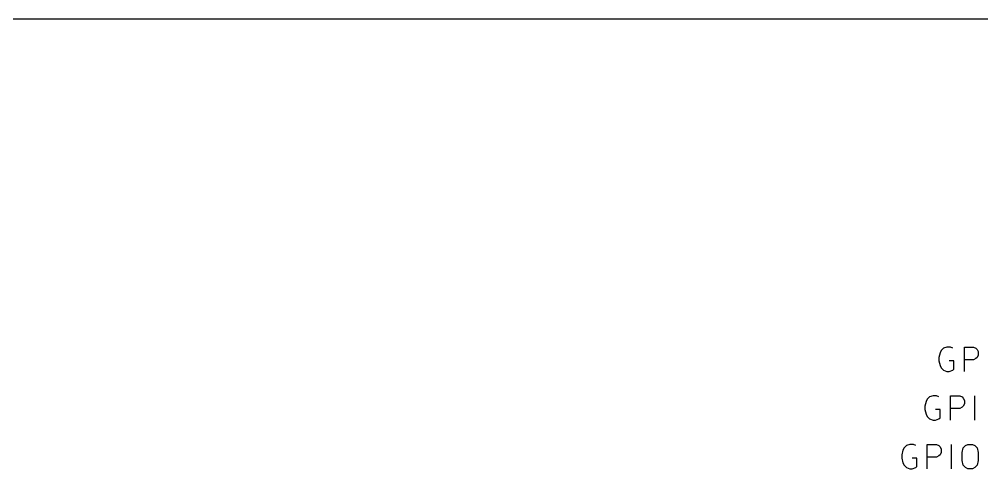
# Model space of a CAD drawing. Header units: millimetres. Extents: x 3 to 237, y -203 to -4.
# Drawn here: x 121.3 to 171.5, y -28.5 to -5.1 of the extents above; entities that cross this region are included whole.
import ezdxf

# ---------------------------------------------------------------- set-up
doc = ezdxf.new("R2010")
doc.units = ezdxf.units.MM
doc.layers.add('GREENSIXTYFIVE', color=129, linetype='CONTINUOUS')
doc.layers.add('RED', color=14, linetype='CONTINUOUS')

msp = doc.modelspace()

# ---------------------------------------------------------------- linework, layer by layer
at = {"layer": 'GREENSIXTYFIVE', "linetype": 'CONTINUOUS'}
for p, q in [((169.3091, -22.4799), (169.2487, -22.7218)), ((169.3696, -22.359), (169.3091, -22.4799)), ((169.4906, -22.238), (169.3696, -22.359)), ((169.672, -22.1775), (169.4906, -22.238)), ((169.8534, -22.1775), (169.672, -22.1775)), ((169.9744, -22.238), (169.8534, -22.1775)), ((170.5791, -23.4475), (170.5791, -22.1775)), ((170.5791, -22.1775), (171.0629, -22.1775)), ((171.0629, -22.1775), (171.1839, -22.238)), ((171.1839, -22.238), (171.2444, -22.2985)), ((171.2444, -22.2985), (171.3048, -22.4194)), ((171.3048, -22.6009), (171.2444, -22.7218)), ((171.3048, -22.4194), (171.3048, -22.6009)), ((169.2487, -22.7218), (169.2487, -22.9032)), ((169.2487, -22.9032), (169.3091, -23.1451)), ((170.0348, -22.9032), (169.7929, -22.9032)), ((170.0348, -23.3266), (170.0348, -22.9032)), ((171.0629, -22.8428), (170.5791, -22.8428)), ((171.1839, -22.7823), (171.0629, -22.8428)), ((171.2444, -22.7218), (171.1839, -22.7823)), ((169.3091, -23.1451), (169.3696, -23.2661)), ((169.3696, -23.2661), (169.4906, -23.3871)), ((169.4906, -23.3871), (169.672, -23.4475)), ((169.672, -23.4475), (169.7929, -23.4475)), ((169.7929, -23.4475), (169.9744, -23.3871)), ((169.9744, -23.3871), (170.0348, -23.3266)), ((168.5834, -25.0199), (168.523, -25.2618)), ((168.6439, -24.899), (168.5834, -25.0199)), ((168.7649, -24.778), (168.6439, -24.899)), ((168.9463, -24.7175), (168.7649, -24.778)), ((169.1277, -24.7175), (168.9463, -24.7175)), ((169.2487, -24.778), (169.1277, -24.7175)), ((169.8534, -25.9875), (169.8534, -24.7175)), ((169.8534, -24.7175), (170.3372, -24.7175)), ((170.3372, -24.7175), (170.4582, -24.778)), ((170.4582, -24.778), (170.5187, -24.8385)), ((170.5187, -24.8385), (170.5791, -24.9594)), ((170.5791, -24.9594), (170.5791, -25.1409)), ((171.1234, -25.9875), (171.1234, -24.7175)), ((168.523, -25.2618), (168.523, -25.4432)), ((168.523, -25.4432), (168.5834, -25.6851)), ((169.3091, -25.4432), (169.0672, -25.4432)), ((169.3091, -25.8666), (169.3091, -25.4432)), ((170.3372, -25.3828), (169.8534, -25.3828)), ((170.4582, -25.3223), (170.3372, -25.3828)), ((170.5187, -25.2618), (170.4582, -25.3223)), ((170.5791, -25.1409), (170.5187, -25.2618)), ((168.5834, -25.6851), (168.6439, -25.8061)), ((168.6439, -25.8061), (168.7649, -25.9271)), ((168.7649, -25.9271), (168.9463, -25.9875)), ((168.9463, -25.9875), (169.0672, -25.9875)), ((169.0672, -25.9875), (169.2487, -25.9271)), ((169.2487, -25.9271), (169.3091, -25.8666)), ((167.3739, -27.5599), (167.3135, -27.8018)), ((167.4344, -27.439), (167.3739, -27.5599)), ((167.5554, -27.318), (167.4344, -27.439)), ((167.7368, -27.2575), (167.5554, -27.318)), ((167.9182, -27.2575), (167.7368, -27.2575)), ((168.0392, -27.318), (167.9182, -27.2575)), ((168.6439, -28.5275), (168.6439, -27.2575)), ((168.6439, -27.2575), (169.1277, -27.2575)), ((169.1277, -27.2575), (169.2487, -27.318)), ((169.2487, -27.318), (169.3092, -27.3785)), ((169.3092, -27.3785), (169.3696, -27.4994)), ((169.3696, -27.4994), (169.3696, -27.6809)), ((169.9139, -28.5275), (169.9139, -27.2575)), ((170.4583, -27.6809), (170.5187, -27.439)), ((170.5187, -27.439), (170.6397, -27.318)), ((170.6397, -27.318), (170.7606, -27.2575)), ((170.7606, -27.2575), (171.0025, -27.2575)), ((171.0025, -27.2575), (171.1235, -27.318)), ((171.1235, -27.318), (171.2444, -27.439)), ((171.2444, -27.439), (171.3049, -27.6809)), ((167.3135, -27.8018), (167.3135, -27.9832)), ((167.3135, -27.9832), (167.3739, -28.2251)), ((168.0996, -27.9832), (167.8577, -27.9832)), ((168.0996, -28.4066), (168.0996, -27.9832)), ((169.1277, -27.9228), (168.6439, -27.9228)), ((169.2487, -27.8623), (169.1277, -27.9228)), ((169.3092, -27.8018), (169.2487, -27.8623)), ((169.3696, -27.6809), (169.3092, -27.8018)), ((170.4583, -28.1042), (170.4583, -27.6809)), ((170.5187, -28.3461), (170.4583, -28.1042)), ((171.3049, -28.1042), (171.2444, -28.3461)), ((171.3049, -27.6809), (171.3049, -28.1042)), ((167.3739, -28.2251), (167.4344, -28.3461)), ((167.4344, -28.3461), (167.5554, -28.4671)), ((167.5554, -28.4671), (167.7368, -28.5275)), ((167.7368, -28.5275), (167.8577, -28.5275)), ((167.8577, -28.5275), (168.0392, -28.4671)), ((168.0392, -28.4671), (168.0996, -28.4066)), ((170.6397, -28.4671), (170.5187, -28.3461)), ((170.7606, -28.5275), (170.6397, -28.4671)), ((171.0025, -28.5275), (170.7606, -28.5275)), ((171.1235, -28.4671), (171.0025, -28.5275)), ((171.2444, -28.3461), (171.1235, -28.4671))]:
    msp.add_line(p, q, dxfattribs=at)
at = {"layer": 'RED', "linetype": 'CONTINUOUS'}
msp.add_line((193.04, -5.08), (45.72, -5.08), dxfattribs=at)

doc.saveas('drawing.dxf')
